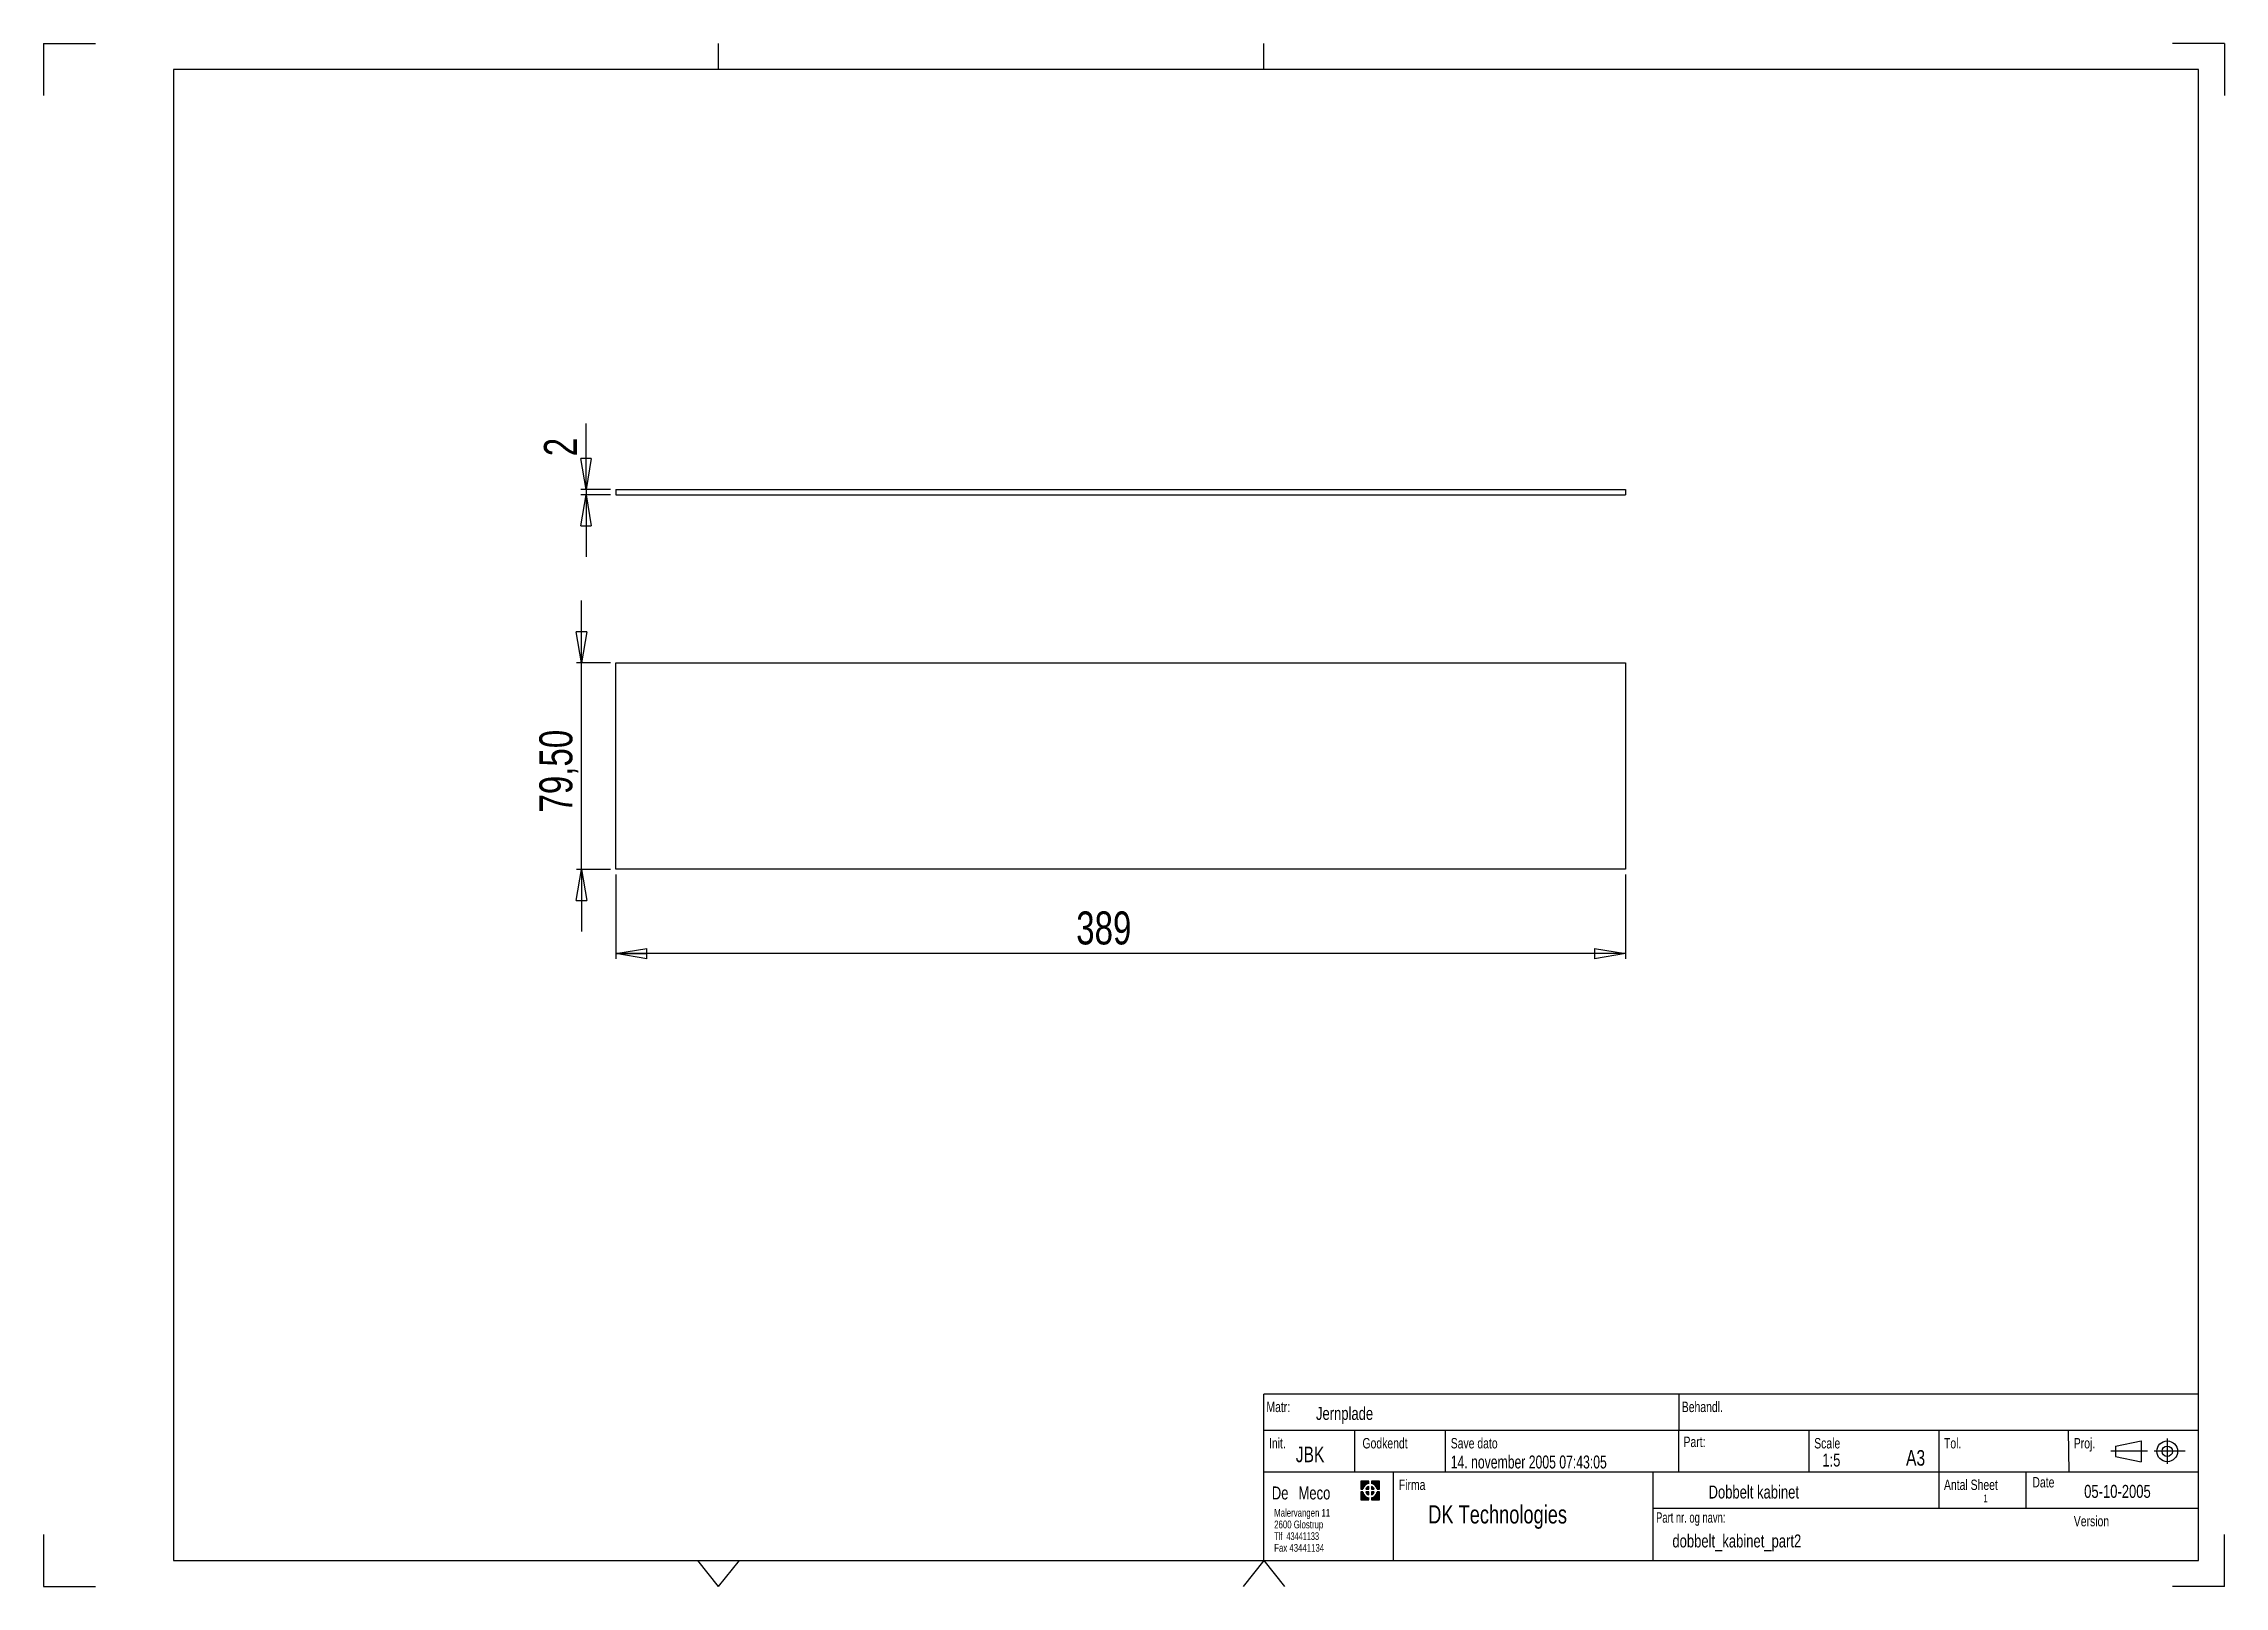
# Model space of a CAD drawing. Extents: x 0 to 420, y 0 to 297.
import ezdxf

# ---------------------------------------------------------------- set-up
doc = ezdxf.new("R2010")
doc.units = 0
doc.layers.get('0').update_dxf_attribs({"linetype": 'CONTINUOUS'})
doc.layers.add('FORMAT', color=7, linetype='CONTINUOUS')
doc.styles.add('SLDTEXTSTYLE0', font='TXT', dxfattribs={"width": 0.75})
doc.styles.add('SLDTEXTSTYLE1', font='TXT', dxfattribs={"width": 0.675})
doc.styles.add('SLDTEXTSTYLE2', font='TXT', dxfattribs={"width": 0.681818})
doc.styles.add('SLDTEXTSTYLE3', font='TXT', dxfattribs={"width": 0.703125})
doc.dimstyles.new('SLDDIMSTYLE0', dxfattribs={"dimtxt": 6.35, "dimasz": 5.9944, "dimexe": 0, "dimexo": 0.0625, "dimgap": 1.5875, "dimtad": 1, "dimtih": 1, "dimtoh": 1, "dimlfac": 2, "dimzin": 12, "dimtxsty": 'SLDTEXTSTYLE0', "dimblk1": 'CLOSED', "dimblk2": 'CLOSED', "dimsah": 1, "dimcen": 0.09, "dimazin": 3, "dimtfac": 1, "dimtofl": 0, "dimtmove": 0, "dimatfit": 3, "dimtolj": 1, "dimtzin": 12})

# ---------------------------------------------------------------- blocks, each defined once
blk = doc.blocks.new('_CLOSED')
at = {"color": 0, "linetype": 'BYBLOCK'}
for p, q in [((-1, 0.166667), (0, 0)), ((-1, 0.166667), (-1, -0.166667)), ((0, 0), (-1, -0.166667)), ((0, 0), (-1, 0))]:
    blk.add_line(p, q, dxfattribs=at)
blk = doc.blocks.new('*D1')
at = {"layer": 'FORMAT'}
for p, q in [((104.47, 211.16), (104.47, 223.85)), ((109.19, 211.16), (103.48, 211.16)), ((109.19, 210.16), (103.48, 210.16)), ((104.47, 211.16), (104.47, 210.16)), ((104.47, 210.16), (104.47, 198.17))]:
    blk.add_line(p, q, dxfattribs=at)
at = {"layer": 'FORMAT', "xscale": 5.9944, "yscale": 5.9944}
for p, rotation in [((104.47, 211.16, 0.05), 270.0000000000004), ((104.47, 210.16, 0.05), 90.0000000000004)]:
    blk.add_blockref('_CLOSED', p, dxfattribs=dict(at, rotation=rotation))
at = {"layer": 'FORMAT', "insert": (96.36, 217.57), "char_height": 6.35, "attachment_point": 1, "rotation": 90, "style": 'SLDTEXTSTYLE0'}
blk.add_mtext('2', dxfattribs=at)
blk = doc.blocks.new('*D3')
at = {"layer": 'FORMAT'}
for p, q in [((103.59, 177.79), (103.59, 189.78)), ((109.19, 177.79), (102.6, 177.79)), ((103.59, 138.04), (103.59, 177.79)), ((109.19, 138.04), (102.6, 138.04)), ((103.59, 138.04), (103.59, 126.05))]:
    blk.add_line(p, q, dxfattribs=at)
at = {"layer": 'FORMAT', "xscale": 5.9944, "yscale": 5.9944}
for p, rotation in [((103.59, 177.79, 0.55), 270.0000000000004), ((103.59, 138.04, 0.55), 90.0000000000004)]:
    blk.add_blockref('_CLOSED', p, dxfattribs=dict(at, rotation=rotation))
at = {"layer": 'FORMAT', "insert": (95.48, 148.97), "char_height": 6.35, "attachment_point": 1, "rotation": 90, "style": 'SLDTEXTSTYLE0'}
blk.add_mtext('79,50', dxfattribs=at)
blk = doc.blocks.new('*D4')
at = {"layer": 'FORMAT'}
for p, q in [((110.18, 137.05), (110.18, 120.83)), ((304.68, 137.05), (304.68, 120.83)), ((304.68, 121.82), (110.18, 121.82))]:
    blk.add_line(p, q, dxfattribs=at)
at = {"layer": 'FORMAT', "xscale": 5.9944, "yscale": 5.9944}
for p, rotation in [((110.18, 121.82, 0.55), 180.0000000000004), ((304.68, 121.82, 0.55), 360.0000000000004)]:
    blk.add_blockref('_CLOSED', p, dxfattribs=dict(at, rotation=rotation))
at = {"layer": 'FORMAT', "insert": (198.87, 129.93), "char_height": 6.35, "attachment_point": 1, "style": 'SLDTEXTSTYLE0'}
blk.add_mtext('389', dxfattribs=at)

msp = doc.modelspace()

# ---------------------------------------------------------------- linework, layer by layer
at = {"color": 7, "linetype": 'CONTINUOUS'}
for p, q in [((0, 297), (0, 287)), ((0, 297), (10, 297)), ((130, 292), (130, 297)), ((235, 292), (235, 297)), ((420, 297), (410, 297)), ((420, 297), (420, 287)), ((25, 292), (25, 5)), ((415, 292), (25, 292)), ((415, 5), (415, 292)), ((110.1782, 211.1604), (304.6782, 211.1604)), ((110.1782, 211.1604), (110.1782, 210.1604)), ((110.1782, 210.1604), (304.6782, 210.1604)), ((304.6782, 211.1604), (304.6782, 210.1604)), ((110.1782, 177.7905), (304.6782, 177.7905)), ((110.1782, 138.0405), (110.1782, 177.7905)), ((304.6782, 177.7905), (304.6782, 138.0405)), ((304.6782, 138.0405), (110.1782, 138.0405)), ((235, 5), (235, 37)), ((415, 37), (235, 37)), ((314.9415, 37), (314.9415, 30)), ((415, 30), (235, 30)), ((252.5, 22), (252.5, 30)), ((270, 22), (270, 30)), ((314.9415, 22), (314.9415, 30)), ((340, 30), (340, 22)), ((365, 30), (365, 15)), ((390.0835, 22), (390, 30)), ((405.1996, 26), (398.1524, 26)), ((399, 27), (404, 28)), ((399, 27), (399, 25)), ((404, 28), (404, 24)), ((412.4163, 26), (406.4589, 26)), ((409, 28.4573), (409, 23.5669)), ((415, 22), (235, 22)), ((260, 5), (260, 22)), ((310, 5), (310, 22)), ((381.7417, 22), (381.7417, 15)), ((399, 25), (404, 24)), ((255.1997, 20.2343), (253.6647, 20.2343)), ((253.6647, 20.2343), (253.6647, 18.6993)), ((253.6647, 18.6993), (254.09, 18.6993)), ((253.6647, 18.1693), (253.6647, 16.6343)), ((254.09, 18.1693), (253.6647, 18.1693)), ((253.7147, 20.1843), (253.7147, 18.7493)), ((255.1497, 20.1843), (253.7147, 20.1843)), ((253.7147, 18.7493), (254.0493, 18.7493)), ((253.7147, 18.1193), (253.7147, 16.6843)), ((254.0493, 18.1193), (253.7147, 18.1193)), ((254.1407, 19.0962), (253.7432, 18.7848)), ((253.7432, 18.7848), (254.0303, 18.7937)), ((254.7371, 19.7387), (253.7498, 19.4473)), ((253.7498, 19.4473), (254.6664, 19.6769)), ((254.6664, 19.6769), (253.7498, 19.2463)), ((253.7498, 19.4473), (254.6664, 19.6769)), ((253.7498, 19.2463), (254.5582, 19.6018)), ((253.7498, 19.2463), (254.5582, 19.6018)), ((254.5582, 19.6018), (253.7498, 19.4473)), ((254.4235, 19.5002), (253.7498, 19.2463)), ((254.4235, 19.5002), (253.7542, 18.9615)), ((253.7542, 18.9615), (254.302, 19.3832)), ((253.7542, 18.9615), (254.302, 19.3832)), ((254.1407, 19.0962), (253.7542, 18.9615)), ((254.5582, 19.6018), (253.7564, 19.1072)), ((253.7564, 19.1072), (254.4235, 19.5002)), ((253.7564, 19.1072), (254.4235, 19.5002)), ((254.302, 19.3832), (253.7564, 19.1072)), ((255.1037, 19.8734), (253.7608, 19.6747)), ((253.7608, 19.6747), (255.1497, 19.8497)), ((255.1497, 19.8497), (253.7608, 19.6747)), ((253.7608, 19.6747), (255.1497, 19.8497)), ((253.7608, 19.6747), (254.8674, 19.7807)), ((253.7608, 19.6747), (254.8674, 19.7807)), ((254.8674, 19.7807), (253.7608, 19.6747)), ((254.7371, 19.7387), (253.7608, 19.6747)), ((254.302, 19.3832), (253.7653, 18.8444)), ((253.7653, 18.8444), (254.1407, 19.0962)), ((253.7653, 18.8444), (254.1407, 19.0962)), ((254.0303, 18.7937), (253.7653, 18.8444)), ((254.8674, 19.7807), (253.7675, 19.6129)), ((253.7675, 19.6129), (254.7371, 19.7387)), ((253.7675, 19.6129), (254.7371, 19.7387)), ((254.6664, 19.6769), (253.7675, 19.6129)), ((255.1037, 20.1251), (253.7697, 19.8602)), ((253.7697, 19.8602), (255.1037, 19.8734)), ((253.7697, 19.8602), (255.1037, 19.8734)), ((255.1037, 19.8734), (253.7697, 19.8602)), ((253.7697, 19.8602), (255.1037, 19.8734)), ((255.1037, 19.8734), (253.7697, 19.8602)), ((253.7697, 19.8602), (255.1037, 19.8734)), ((255.1497, 19.8497), (253.7697, 19.8602)), ((253.7805, 16.7459), (253.7739, 18.0733)), ((253.7739, 18.0733), (254.0388, 16.7393)), ((253.7763, 20.1185), (255.1037, 20.1251)), ((255.1037, 19.8734), (253.7763, 20.1185)), ((254.0256, 18.0733), (253.7805, 16.7459)), ((254.0388, 16.7393), (254.0256, 18.0733)), ((254.0256, 18.0733), (254.2243, 16.7304)), ((254.0388, 16.7393), (254.0256, 18.0733)), ((254.0256, 18.0733), (254.0388, 16.7393)), ((254.0388, 16.7393), (254.0256, 18.0733)), ((254.0256, 18.0733), (254.0388, 16.7393)), ((254.0388, 16.7393), (254.0256, 18.0733)), ((254.0493, 18.1193), (254.0388, 16.7393)), ((254.2243, 16.7304), (254.0493, 18.1193)), ((254.0493, 18.1193), (254.2243, 16.7304)), ((254.2243, 16.7304), (254.0493, 18.1193)), ((254.2243, 16.7304), (254.1183, 17.837)), ((254.1183, 17.837), (254.2243, 16.7304)), ((254.2243, 16.7304), (254.1183, 17.837)), ((254.1183, 17.837), (254.2861, 16.7371)), ((254.2861, 16.7371), (254.1603, 17.7067)), ((254.1603, 17.7067), (254.4517, 16.7194)), ((254.2861, 16.7371), (254.1603, 17.7067)), ((254.1603, 17.7067), (254.2243, 16.7304)), ((254.4517, 16.7194), (254.2221, 17.636)), ((254.2221, 17.636), (254.6527, 16.7194)), ((254.4517, 16.7194), (254.2221, 17.636)), ((254.2221, 17.636), (254.2861, 16.7371)), ((254.6527, 16.7194), (254.2972, 17.5278)), ((254.2972, 17.5278), (254.7918, 16.726)), ((254.6527, 16.7194), (254.2972, 17.5278)), ((254.2972, 17.5278), (254.4517, 16.7194)), ((254.7918, 16.726), (254.3987, 17.3931)), ((254.3987, 17.3931), (254.9375, 16.7238)), ((254.7918, 16.726), (254.3987, 17.3931)), ((254.3987, 17.3931), (254.6527, 16.7194)), ((254.9375, 16.7238), (254.5158, 17.2716)), ((254.5158, 17.2716), (255.0545, 16.7349)), ((254.9375, 16.7238), (254.5158, 17.2716)), ((254.5158, 17.2716), (254.7918, 16.726)), ((254.6571, 18.6993), (255.1997, 18.6993)), ((255.1997, 18.1693), (254.6571, 18.1693)), ((254.7293, 18.7493), (255.1497, 18.7493)), ((255.1497, 18.1193), (254.7293, 18.1193)), ((255.117, 18.8798), (254.7967, 18.776)), ((254.7967, 18.776), (255.1082, 18.7848)), ((254.9221, 17.9165), (254.8006, 18.0844)), ((254.8006, 18.0844), (255.0126, 17.8436)), ((255.0545, 16.7349), (254.8028, 17.1103)), ((254.8028, 17.1103), (255.1142, 16.7128)), ((255.0545, 16.7349), (254.8028, 17.1103)), ((254.8028, 17.1103), (254.9375, 16.7238)), ((255.1148, 18.9526), (254.8365, 18.8246)), ((254.8365, 18.8246), (255.117, 18.8798)), ((254.8365, 18.8246), (255.117, 18.8798)), ((255.1082, 18.7848), (254.8365, 18.8246)), ((255.1148, 19.0984), (254.874, 18.8864)), ((254.874, 18.8864), (255.1148, 18.9526)), ((254.874, 18.8864), (255.1148, 18.9526)), ((255.117, 18.8798), (254.874, 18.8864)), ((254.9463, 18.0844), (254.9221, 17.9165)), ((255.0126, 17.8436), (254.9463, 18.0844)), ((254.9463, 18.0844), (255.0744, 17.8061)), ((255.0126, 17.8436), (254.9463, 18.0844)), ((254.9469, 18.9769), (255.1148, 19.0984)), ((255.1148, 18.9526), (254.9469, 18.9769)), ((255.0192, 18.0866), (255.0126, 17.8436)), ((255.0744, 17.8061), (255.0192, 18.0866)), ((255.0192, 18.0866), (255.123, 17.7663)), ((255.0744, 17.8061), (255.0192, 18.0866)), ((255.1053, 16.9999), (255.0545, 16.7349)), ((255.1142, 18.0778), (255.0744, 17.8061)), ((255.1142, 16.7128), (255.1053, 16.9999)), ((255.123, 17.7663), (255.1142, 18.0778)), ((255.1497, 19.8497), (255.1497, 20.1843)), ((255.1497, 18.7493), (255.1497, 19.1697)), ((255.1497, 17.6989), (255.1497, 18.1193)), ((255.1497, 16.6843), (255.1497, 17.0189)), ((255.1997, 19.809), (255.1997, 20.2343)), ((255.1997, 18.6993), (255.1997, 19.2419)), ((255.1997, 17.6267), (255.1997, 18.1693)), ((255.1997, 16.6343), (255.1997, 17.0596)), ((255.7297, 20.2343), (255.7297, 19.809)), ((257.2647, 20.2343), (255.7297, 20.2343)), ((255.7297, 19.2419), (255.7297, 18.6993)), ((255.7297, 18.6993), (256.2723, 18.6993)), ((256.2723, 18.1693), (255.7297, 18.1693)), ((255.7297, 18.1693), (255.7297, 17.6267)), ((255.7297, 17.0596), (255.7297, 16.6343)), ((255.7797, 20.1843), (255.7797, 19.8497)), ((257.2147, 20.1843), (255.7797, 20.1843)), ((255.7797, 19.1697), (255.7797, 18.7493)), ((255.7797, 18.7493), (256.2001, 18.7493)), ((256.2001, 18.1193), (255.7797, 18.1193)), ((255.7797, 18.1193), (255.7797, 17.6989)), ((257.1686, 17.1939), (255.7797, 17.0189)), ((255.7797, 17.0189), (257.1686, 17.1939)), ((257.1686, 17.1939), (255.7797, 17.0189)), ((255.7797, 17.0189), (257.1597, 17.0084)), ((255.7797, 17.0189), (255.7797, 16.6843)), ((255.9102, 18.782), (255.8064, 19.1023)), ((255.8064, 19.1023), (255.8152, 18.7908)), ((255.8124, 17.9888), (256.1327, 18.0926)), ((256.0929, 18.044), (255.8124, 17.9888)), ((256.0929, 18.044), (255.8124, 17.9888)), ((255.8124, 17.9888), (256.0554, 17.9822)), ((255.8146, 17.9159), (256.0929, 18.044)), ((256.0554, 17.9822), (255.8146, 17.9159)), ((255.8146, 17.7702), (256.0554, 17.9822)), ((256.0554, 17.9822), (255.8146, 17.9159)), ((255.8146, 17.9159), (255.9825, 17.8917)), ((255.9825, 17.8917), (255.8146, 17.7702)), ((256.1266, 19.7582), (255.8152, 20.1558)), ((255.8152, 20.1558), (255.8241, 19.8687)), ((255.8152, 18.7908), (255.855, 19.0625)), ((256.1327, 18.0926), (255.8212, 18.0838)), ((255.8212, 18.0838), (256.0929, 18.044)), ((255.8241, 19.8687), (255.8749, 20.1337)), ((255.8256, 16.9952), (257.1686, 17.1939)), ((257.1597, 17.0084), (255.8256, 16.9952)), ((257.1597, 17.0084), (255.8256, 16.9952)), ((255.8256, 16.9952), (257.1597, 17.0084)), ((257.1597, 17.0084), (255.8256, 16.9952)), ((255.8256, 16.9952), (257.1597, 17.0084)), ((255.8256, 16.7435), (257.1597, 17.0084)), ((257.1597, 17.0084), (255.8256, 16.9952)), ((255.8256, 16.9952), (257.1531, 16.7501)), ((255.855, 19.0625), (255.9102, 18.782)), ((255.983, 18.7842), (255.855, 19.0625)), ((255.855, 19.0625), (255.9102, 18.782)), ((255.8749, 20.1337), (256.1266, 19.7582)), ((256.4136, 19.597), (255.8749, 20.1337)), ((255.8749, 20.1337), (256.1266, 19.7582)), ((255.9102, 18.782), (255.9168, 19.025)), ((255.9168, 19.025), (255.983, 18.7842)), ((256.1288, 18.7842), (255.9168, 19.025)), ((255.9168, 19.025), (255.983, 18.7842)), ((255.983, 18.7842), (256.0073, 18.9521)), ((255.9919, 20.1448), (256.4136, 19.597)), ((256.1266, 19.7582), (255.9919, 20.1448)), ((256.5306, 19.4755), (255.9919, 20.1448)), ((255.9919, 20.1448), (256.4136, 19.597)), ((256.0073, 18.9521), (256.1288, 18.7842)), ((256.062, 17.0879), (257.1619, 17.2557)), ((257.1686, 17.1939), (256.062, 17.0879)), ((256.062, 17.0879), (257.1686, 17.1939)), ((257.1686, 17.1939), (256.062, 17.0879)), ((256.1376, 20.1426), (256.5306, 19.4755)), ((256.4136, 19.597), (256.1376, 20.1426)), ((256.6322, 19.3408), (256.1376, 20.1426)), ((256.1376, 20.1426), (256.5306, 19.4755)), ((256.1923, 17.1299), (257.1796, 17.4213)), ((257.1619, 17.2557), (256.1923, 17.1299)), ((257.1619, 17.2557), (256.1923, 17.1299)), ((256.1923, 17.1299), (257.1686, 17.1939)), ((256.263, 17.1917), (257.1796, 17.6223)), ((257.1796, 17.4213), (256.263, 17.1917)), ((257.1796, 17.4213), (256.263, 17.1917)), ((256.263, 17.1917), (257.1619, 17.2557)), ((256.2767, 20.1492), (256.6322, 19.3408)), ((256.5306, 19.4755), (256.2767, 20.1492)), ((256.7073, 19.2326), (256.2767, 20.1492)), ((256.2767, 20.1492), (256.6322, 19.3408)), ((256.3712, 17.2668), (257.173, 17.7614)), ((257.1796, 17.6223), (256.3712, 17.2668)), ((257.1796, 17.6223), (256.3712, 17.2668)), ((256.3712, 17.2668), (257.1796, 17.4213)), ((256.4777, 20.1492), (256.7073, 19.2326)), ((256.6322, 19.3408), (256.4777, 20.1492)), ((256.7691, 19.1619), (256.4777, 20.1492)), ((256.4777, 20.1492), (256.7073, 19.2326)), ((256.5059, 17.3683), (257.1752, 17.9071)), ((257.173, 17.7614), (256.5059, 17.3683)), ((257.173, 17.7614), (256.5059, 17.3683)), ((256.5059, 17.3683), (257.1796, 17.6223)), ((256.6274, 17.4854), (257.1641, 18.0241)), ((257.1752, 17.9071), (256.6274, 17.4854)), ((257.1752, 17.9071), (256.6274, 17.4854)), ((256.6274, 17.4854), (257.173, 17.7614)), ((256.6433, 20.1315), (256.7691, 19.1619)), ((256.7073, 19.2326), (256.6433, 20.1315)), ((256.8111, 19.0316), (256.6433, 20.1315)), ((256.6433, 20.1315), (256.7691, 19.1619)), ((256.7051, 20.1382), (256.8801, 18.7493)), ((256.8801, 18.7493), (256.7051, 20.1382)), ((256.7051, 20.1382), (256.8111, 19.0316)), ((256.8111, 19.0316), (256.7051, 20.1382)), ((256.9038, 18.7952), (256.7051, 20.1382)), ((256.7051, 20.1382), (256.8801, 18.7493)), ((256.7051, 20.1382), (256.8111, 19.0316)), ((256.7691, 19.1619), (256.7051, 20.1382)), ((256.7887, 17.7724), (257.1862, 18.0838)), ((257.1641, 18.0241), (256.7887, 17.7724)), ((257.1641, 18.0241), (256.7887, 17.7724)), ((256.7887, 17.7724), (257.1752, 17.9071)), ((256.8394, 18.6993), (257.2647, 18.6993)), ((257.2647, 18.1693), (256.8394, 18.1693)), ((256.8801, 18.7493), (256.8906, 20.1293)), ((256.8801, 18.7493), (257.2147, 18.7493)), ((257.2147, 18.1193), (256.8801, 18.1193)), ((256.8906, 20.1293), (256.9038, 18.7952)), ((256.8906, 20.1293), (256.9038, 18.7952)), ((256.9038, 18.7952), (256.8906, 20.1293)), ((256.8906, 20.1293), (256.9038, 18.7952)), ((256.9038, 18.7952), (256.8906, 20.1293)), ((257.1555, 18.7952), (256.8906, 20.1293)), ((256.8906, 20.1293), (256.9038, 18.7952)), ((257.1862, 18.0838), (256.8991, 18.0749)), ((256.8991, 18.0749), (257.1641, 18.0241)), ((256.9038, 18.7952), (257.1489, 20.1227)), ((257.1489, 20.1227), (257.1555, 18.7952)), ((257.2147, 18.7493), (257.2147, 20.1843)), ((257.2147, 16.6843), (257.2147, 18.1193)), ((257.2647, 18.6993), (257.2647, 20.2343)), ((257.2647, 16.6343), (257.2647, 18.1693)), ((253.6647, 16.6343), (255.1997, 16.6343)), ((253.7147, 16.6843), (255.1497, 16.6843)), ((255.7297, 16.6343), (257.2647, 16.6343)), ((255.7797, 16.6843), (257.2147, 16.6843)), ((257.1531, 16.7501), (255.8256, 16.7435)), ((365, 15), (310, 15)), ((415, 15), (365, 15)), ((0, 10), (0, 0)), ((420, 0), (420, 10)), ((25, 5), (415, 5)), ((130, 0), (126.0034, 5)), ((130, 0), (133.9966, 5)), ((235, 5), (231.0034, 0)), ((235, 5), (238.9966, 0)), ((0, 0), (10, 0)), ((420, 0), (410, 0))]:
    msp.add_line(p, q, dxfattribs=at)
for radius in [2, 1]:
    msp.add_circle((409, 26), radius, dxfattribs=at)
for radius, start, end in [(1.45, 102.547057, 167.452943), (1.45, 192.547057, 257.452943), (1.4, 100.911102, 169.088898), (1.4, 190.911102, 259.088898), (0.85, 108.165612, 161.834388), (0.85, 198.165612, 251.834388), (0.8, 113.188038, 156.811962), (0.8, 203.188038, 246.811962), (1.4, 10.911102, 79.088898), (0.85, 18.165612, 71.834388), (0.85, 288.165612, 341.834388), (1.4, 280.911102, 349.088898), (1.45, 12.547057, 77.452943), (0.8, 23.188038, 66.811962), (0.8, 293.188038, 336.811962), (1.45, 282.547057, 347.452943)]:
    msp.add_arc((255.4647, 18.4343), radius, start, end, dxfattribs=at)

# ---------------------------------------------------------------- texts
at = {"color": 7, "linetype": 'CONTINUOUS', "attachment_point": 1}
for s, insert, char_height, style in [('Matr:', (235.5, 35.5547), 2, 'SLDTEXTSTYLE0'), ('Jernplade', (245.046, 34.542), 2.5, 'SLDTEXTSTYLE0'), ('Behandl.', (315.5, 35.5547), 2, 'SLDTEXTSTYLE0'), ('Init.', (236, 28.5547), 2, 'SLDTEXTSTYLE0'), ('JBK', (241.153, 26.9021), 3, 'SLDTEXTSTYLE0'), ('Godkendt', (254, 28.5547), 2, 'SLDTEXTSTYLE0'), ('Save dato', (271, 28.5547), 2, 'SLDTEXTSTYLE0'), ('14. november 2005 07:43:05', (271, 25.1934), 2.5, 'SLDTEXTSTYLE3'), ('Part:', (315.8315, 28.82), 2, 'SLDTEXTSTYLE0'), ('Scale', (341, 28.5547), 2, 'SLDTEXTSTYLE0'), ('1:5', (342.5627, 25.5751), 2.5, 'SLDTEXTSTYLE0'), ('A3', (358.6904, 26.2391), 3, 'SLDTEXTSTYLE0'), ('Tol.', (366, 28.5547), 2, 'SLDTEXTSTYLE0'), ('Proj.', (391, 28.5547), 2, 'SLDTEXTSTYLE0'), ('Date', (383.0289, 21.0512), 2, 'SLDTEXTSTYLE0'), ('De', (236.5421, 19.2292), 2.5, 'SLDTEXTSTYLE0'), ('Meco', (241.6797, 19.2292), 2.5, 'SLDTEXTSTYLE0'), ('Firma', (261, 20.5547), 2, 'SLDTEXTSTYLE0'), ('Dobbelt kabinet', (320.6556, 19.414), 2.5, 'SLDTEXTSTYLE0'), ('Antal Sheet', (366, 20.5547), 2, 'SLDTEXTSTYLE0'), ('1', (373.5967, 17.6824), 1.5, 'SLDTEXTSTYLE0'), ('05-10-2005', (392.9905, 19.536), 2.5, 'SLDTEXTSTYLE0'), ('2600 Glostrup', (237, 12.666), 1.5, 'SLDTEXTSTYLE0'), ('Malervangen 11', (237, 14.916), 1.5, 'SLDTEXTSTYLE0'), ('DK Technologies', (266.6636, 15.6083), 3.5, 'SLDTEXTSTYLE0'), ('Part nr. og navn:', (310.5494, 14.2558), 2, 'SLDTEXTSTYLE1'), ('Version', (391, 13.5547), 2, 'SLDTEXTSTYLE0'), ('Tlf  43441133', (237, 10.416), 1.5, 'SLDTEXTSTYLE2'), ('dobbelt_kabinet_part2', (313.6893, 9.9933), 2.5, 'SLDTEXTSTYLE0'), ('Fax 43441134', (237, 8.166), 1.5, 'SLDTEXTSTYLE0')]:
    msp.add_mtext(s, dxfattribs=dict(at, insert=insert, char_height=char_height, style=style))

# ---------------------------------------------------------------- dimensions: what is measured, and where the dimension line sits
at = {"layer": 'FORMAT'}
for base, p1, p2, picture, middle in [((104.4696, 210.1604), (110.1782, 211.1604), (110.1782, 210.1604), '*D1', (104.4696, 219.9151)), ((103.5909, 177.7905), (110.1782, 138.0405), (110.1782, 177.7905), '*D3', (103.5909, 159.5264))]:
    dim = msp.add_linear_dim(base=base, p1=p1, p2=p2, angle=90, dimstyle='SLDDIMSTYLE0', override={"dimtxt": 6.35, "dimasz": 5.9944, "dimexe": 0.9906, "dimexo": 0.9906, "dimgap": 1.524, "dimtad": 1, "dimtih": 0, "dimtoh": 0, "dimlfac": 5, "dimzin": 12, "dimtzin": 12}, dxfattribs=at)
    dim.commit()
    dim.dimension.update_dxf_attribs({"geometry": picture, "text_midpoint": middle, "dimtype": 160})
dim = msp.add_linear_dim(base=(110.1782, 121.8156), p1=(304.6782, 138.0405), p2=(110.1782, 138.0405), dimstyle='SLDDIMSTYLE0', override={"dimtxt": 6.35, "dimasz": 5.9944, "dimexe": 0.9906, "dimexo": 0.9906, "dimgap": 1.524, "dimtad": 1, "dimtih": 0, "dimtoh": 0, "dimlfac": 5, "dimzin": 12, "dimtzin": 12}, dxfattribs=at)
dim.commit()
dim.dimension.update_dxf_attribs({"geometry": '*D4', "text_midpoint": (205.9018, 121.8156), "dimtype": 160})

doc.saveas('drawing.dxf')
